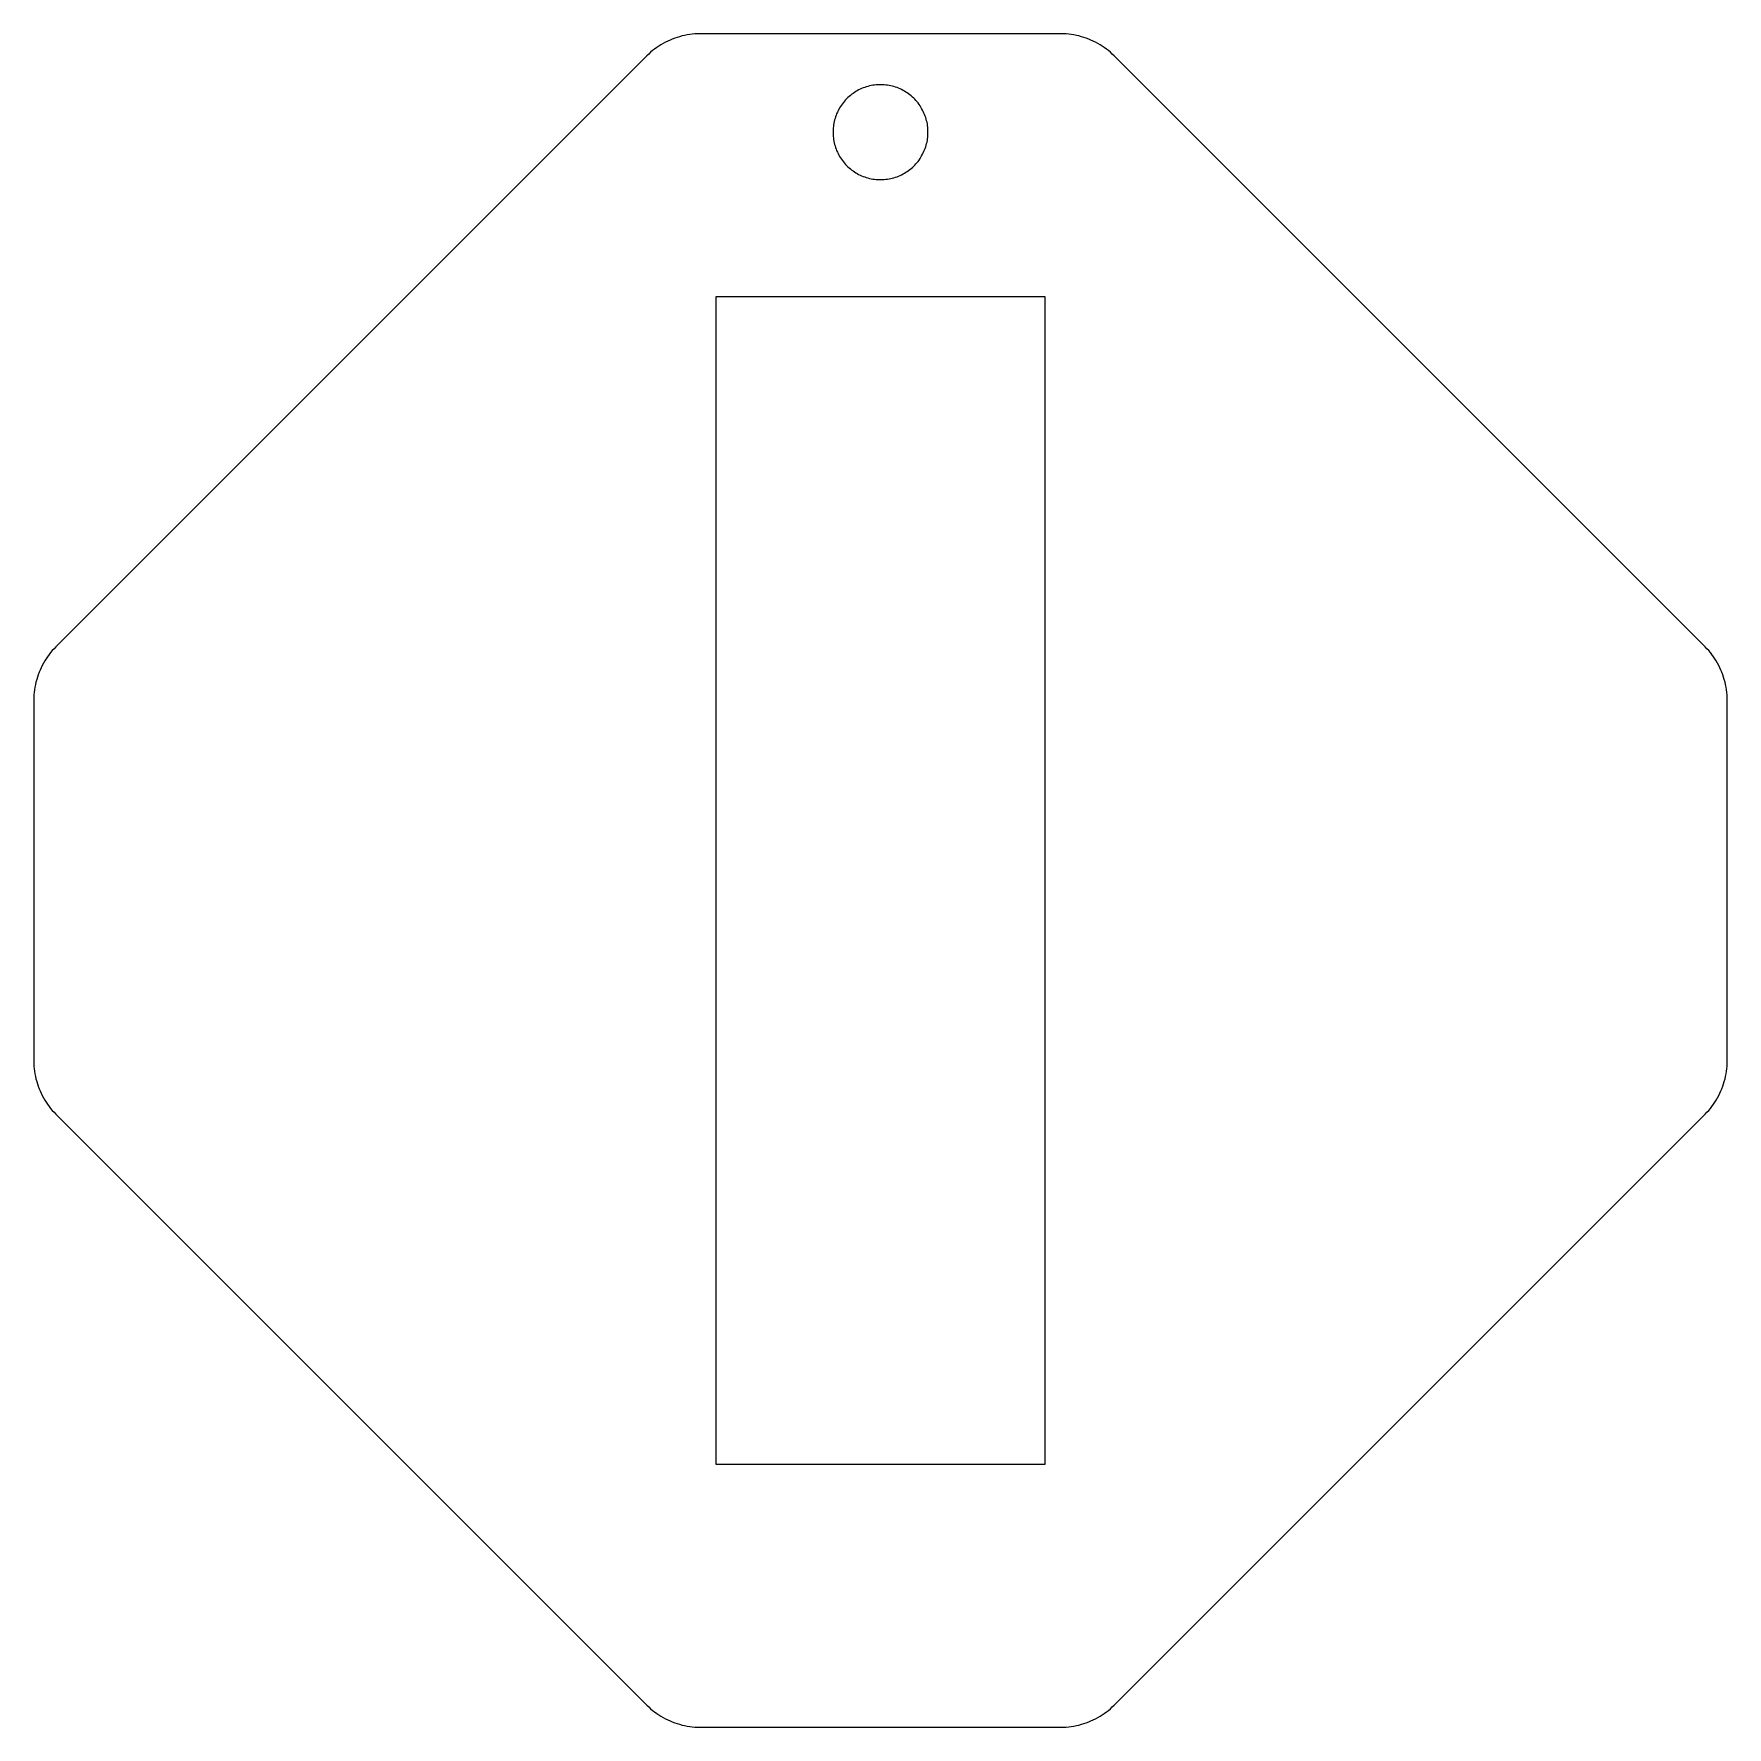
# Model space of a CAD drawing. Header units: millimetres. Extents: x -7 to 107, y -7 to 107.
import ezdxf

# ---------------------------------------------------------------- set-up
doc = ezdxf.new("R2010")
doc.units = ezdxf.units.MM
doc.header["$MEASUREMENT"] = 0
doc.layers.add('Default', color=178, linetype='Continuous', true_color=0x000000)

msp = doc.modelspace()

# ---------------------------------------------------------------- linework, layer by layer
at = {"layer": 'Default'}
for p, q in [((36.58, 106.38), (36.42, 106.33)), ((36.75, 106.43), (36.58, 106.38)), ((36.91, 106.46), (36.75, 106.43)), ((37.08, 106.5), (36.91, 106.46)), ((37.25, 106.52), (37.08, 106.5)), ((37.42, 106.54), (37.25, 106.52)), ((37.59, 106.56), (37.42, 106.54)), ((37.76, 106.57), (37.59, 106.56)), ((37.93, 106.57), (37.76, 106.57)), ((62.07, 106.57), (37.93, 106.57)), ((62.24, 106.57), (62.07, 106.57)), ((62.41, 106.56), (62.24, 106.57)), ((62.58, 106.54), (62.41, 106.56)), ((62.75, 106.52), (62.58, 106.54)), ((62.92, 106.5), (62.75, 106.52)), ((63.09, 106.46), (62.92, 106.5)), ((63.25, 106.43), (63.09, 106.46)), ((63.42, 106.38), (63.25, 106.43)), ((63.58, 106.33), (63.42, 106.38)), ((34.52, 105.22), (34.39, 105.1)), ((34.64, 105.34), (34.52, 105.22)), ((34.77, 105.45), (34.64, 105.34)), ((34.91, 105.55), (34.77, 105.45)), ((35.05, 105.65), (34.91, 105.55)), ((35.19, 105.75), (35.05, 105.65)), ((35.33, 105.84), (35.19, 105.75)), ((35.48, 105.93), (35.33, 105.84)), ((35.63, 106.01), (35.48, 105.93)), ((35.78, 106.08), (35.63, 106.01)), ((35.94, 106.15), (35.78, 106.08)), ((36.09, 106.22), (35.94, 106.15)), ((36.25, 106.28), (36.09, 106.22)), ((36.42, 106.33), (36.25, 106.28)), ((63.75, 106.28), (63.58, 106.33)), ((63.91, 106.22), (63.75, 106.28)), ((64.06, 106.15), (63.91, 106.22)), ((64.22, 106.08), (64.06, 106.15)), ((64.37, 106.01), (64.22, 106.08)), ((64.52, 105.93), (64.37, 106.01)), ((64.67, 105.84), (64.52, 105.93)), ((64.81, 105.75), (64.67, 105.84)), ((64.95, 105.65), (64.81, 105.75)), ((65.09, 105.55), (64.95, 105.65)), ((65.23, 105.45), (65.09, 105.55)), ((65.36, 105.34), (65.23, 105.45)), ((65.48, 105.22), (65.36, 105.34)), ((65.61, 105.1), (65.48, 105.22)), ((34.39, 105.1), (-5.1, 65.61)), ((105.1, 65.61), (65.61, 105.1)), ((48.84, 102.96), (48.74, 102.91)), ((48.95, 102.99), (48.84, 102.96)), ((49.05, 103.03), (48.95, 102.99)), ((49.16, 103.06), (49.05, 103.03)), ((49.26, 103.09), (49.16, 103.06)), ((49.37, 103.11), (49.26, 103.09)), ((49.48, 103.13), (49.37, 103.11)), ((49.59, 103.15), (49.48, 103.13)), ((49.7, 103.16), (49.59, 103.15)), ((49.81, 103.17), (49.7, 103.16)), ((49.92, 103.17), (49.81, 103.17)), ((50.03, 103.17), (49.92, 103.17)), ((50.14, 103.17), (50.03, 103.17)), ((50.25, 103.17), (50.14, 103.17)), ((50.36, 103.15), (50.25, 103.17)), ((50.47, 103.14), (50.36, 103.15)), ((50.58, 103.12), (50.47, 103.14)), ((50.68, 103.1), (50.58, 103.12)), ((50.79, 103.07), (50.68, 103.1)), ((50.9, 103.05), (50.79, 103.07)), ((51, 103.01), (50.9, 103.05)), ((51.11, 102.98), (51, 103.01)), ((51.21, 102.94), (51.11, 102.98)), ((47.46, 101.9), (47.39, 101.81)), ((47.53, 101.99), (47.46, 101.9)), ((47.6, 102.07), (47.53, 101.99)), ((47.67, 102.16), (47.6, 102.07)), ((47.75, 102.24), (47.67, 102.16)), ((47.82, 102.31), (47.75, 102.24)), ((47.91, 102.39), (47.82, 102.31)), ((47.99, 102.46), (47.91, 102.39)), ((48.08, 102.53), (47.99, 102.46)), ((48.17, 102.59), (48.08, 102.53)), ((48.26, 102.65), (48.17, 102.59)), ((48.35, 102.71), (48.26, 102.65)), ((48.44, 102.77), (48.35, 102.71)), ((48.54, 102.82), (48.44, 102.77)), ((48.64, 102.87), (48.54, 102.82)), ((48.74, 102.91), (48.64, 102.87)), ((51.31, 102.89), (51.21, 102.94)), ((51.41, 102.85), (51.31, 102.89)), ((51.51, 102.79), (51.41, 102.85)), ((51.6, 102.74), (51.51, 102.79)), ((51.7, 102.68), (51.6, 102.74)), ((51.79, 102.62), (51.7, 102.68)), ((51.88, 102.56), (51.79, 102.62)), ((51.97, 102.49), (51.88, 102.56)), ((52.05, 102.42), (51.97, 102.49)), ((52.14, 102.35), (52.05, 102.42)), ((52.22, 102.27), (52.14, 102.35)), ((52.29, 102.2), (52.22, 102.27)), ((52.37, 102.11), (52.29, 102.2)), ((52.44, 102.03), (52.37, 102.11)), ((52.51, 101.95), (52.44, 102.03)), ((52.58, 101.86), (52.51, 101.95)), ((52.64, 101.77), (52.58, 101.86)), ((46.91, 100.71), (46.88, 100.6)), ((46.93, 100.82), (46.91, 100.71)), ((46.96, 100.92), (46.93, 100.82)), ((47, 101.03), (46.96, 100.92)), ((47.03, 101.13), (47, 101.03)), ((47.07, 101.23), (47.03, 101.13)), ((47.12, 101.33), (47.07, 101.23)), ((47.17, 101.43), (47.12, 101.33)), ((47.22, 101.53), (47.17, 101.43)), ((47.27, 101.63), (47.22, 101.53)), ((47.33, 101.72), (47.27, 101.63)), ((47.39, 101.81), (47.33, 101.72)), ((52.7, 101.67), (52.64, 101.77)), ((52.75, 101.58), (52.7, 101.67)), ((52.81, 101.48), (52.75, 101.58)), ((52.86, 101.38), (52.81, 101.48)), ((52.9, 101.28), (52.86, 101.38)), ((52.95, 101.18), (52.9, 101.28)), ((52.99, 101.08), (52.95, 101.18)), ((53.02, 100.98), (52.99, 101.08)), ((53.05, 100.87), (53.02, 100.98)), ((53.08, 100.76), (53.05, 100.87)), ((53.11, 100.66), (53.08, 100.76)), ((46.84, 100.28), (46.83, 100.17)), ((46.83, 100.17), (46.83, 100.06)), ((46.83, 100.06), (46.83, 99.94)), ((46.83, 99.94), (46.83, 99.83)), ((46.83, 99.83), (46.84, 99.72)), ((46.85, 100.38), (46.84, 100.28)), ((46.84, 99.72), (46.85, 99.62)), ((46.86, 100.49), (46.85, 100.38)), ((46.85, 99.62), (46.86, 99.51)), ((46.88, 100.6), (46.86, 100.49)), ((53.13, 100.55), (53.11, 100.66)), ((53.14, 100.44), (53.13, 100.55)), ((53.16, 100.33), (53.14, 100.44)), ((53.14, 99.56), (53.16, 99.67)), ((53.17, 100.22), (53.16, 100.33)), ((53.16, 99.67), (53.17, 99.78)), ((53.17, 100.11), (53.17, 100.22)), ((53.17, 100), (53.17, 100.11)), ((53.17, 99.89), (53.17, 100)), ((53.17, 99.78), (53.17, 99.89)), ((46.86, 99.51), (46.88, 99.4)), ((46.88, 99.4), (46.91, 99.29)), ((46.91, 99.29), (46.93, 99.18)), ((46.93, 99.18), (46.96, 99.08)), ((46.96, 99.08), (47, 98.97)), ((47, 98.97), (47.03, 98.87)), ((47.03, 98.87), (47.07, 98.77)), ((47.07, 98.77), (47.12, 98.67)), ((47.12, 98.67), (47.17, 98.57)), ((47.17, 98.57), (47.22, 98.47)), ((47.22, 98.47), (47.27, 98.37)), ((52.75, 98.42), (52.81, 98.52)), ((52.81, 98.52), (52.86, 98.62)), ((52.86, 98.62), (52.9, 98.72)), ((52.9, 98.72), (52.95, 98.82)), ((52.95, 98.82), (52.99, 98.92)), ((52.99, 98.92), (53.02, 99.02)), ((53.02, 99.02), (53.05, 99.13)), ((53.05, 99.13), (53.08, 99.24)), ((53.08, 99.24), (53.11, 99.34)), ((53.11, 99.34), (53.13, 99.45)), ((53.13, 99.45), (53.14, 99.56)), ((47.27, 98.37), (47.33, 98.28)), ((47.33, 98.28), (47.39, 98.19)), ((47.39, 98.19), (47.46, 98.1)), ((47.46, 98.1), (47.53, 98.01)), ((47.53, 98.01), (47.6, 97.93)), ((47.6, 97.93), (47.67, 97.84)), ((47.67, 97.84), (47.75, 97.76)), ((47.75, 97.76), (47.82, 97.69)), ((47.82, 97.69), (47.91, 97.61)), ((47.91, 97.61), (47.99, 97.54)), ((47.99, 97.54), (48.08, 97.47)), ((48.08, 97.47), (48.17, 97.41)), ((48.17, 97.41), (48.26, 97.35)), ((48.26, 97.35), (48.35, 97.29)), ((51.6, 97.26), (51.7, 97.32)), ((51.7, 97.32), (51.79, 97.38)), ((51.79, 97.38), (51.88, 97.44)), ((51.88, 97.44), (51.97, 97.51)), ((51.97, 97.51), (52.05, 97.58)), ((52.05, 97.58), (52.14, 97.65)), ((52.14, 97.65), (52.22, 97.73)), ((52.22, 97.73), (52.29, 97.8)), ((52.29, 97.8), (52.37, 97.89)), ((52.37, 97.89), (52.44, 97.97)), ((52.44, 97.97), (52.51, 98.05)), ((52.51, 98.05), (52.58, 98.14)), ((52.58, 98.14), (52.64, 98.23)), ((52.64, 98.23), (52.7, 98.33)), ((52.7, 98.33), (52.75, 98.42)), ((48.35, 97.29), (48.44, 97.23)), ((48.44, 97.23), (48.54, 97.18)), ((48.54, 97.18), (48.64, 97.13)), ((48.64, 97.13), (48.74, 97.09)), ((48.74, 97.09), (48.84, 97.04)), ((48.84, 97.04), (48.95, 97.01)), ((48.95, 97.01), (49.05, 96.97)), ((49.05, 96.97), (49.16, 96.94)), ((49.16, 96.94), (49.26, 96.91)), ((49.26, 96.91), (49.37, 96.89)), ((49.37, 96.89), (49.48, 96.87)), ((49.48, 96.87), (49.59, 96.85)), ((49.59, 96.85), (49.7, 96.84)), ((49.7, 96.84), (49.81, 96.83)), ((49.81, 96.83), (49.92, 96.83)), ((49.92, 96.83), (50.03, 96.83)), ((50.03, 96.83), (50.14, 96.83)), ((50.14, 96.83), (50.25, 96.83)), ((50.25, 96.83), (50.36, 96.85)), ((50.36, 96.85), (50.47, 96.86)), ((50.47, 96.86), (50.58, 96.88)), ((50.58, 96.88), (50.68, 96.9)), ((50.68, 96.9), (50.79, 96.93)), ((50.79, 96.93), (50.9, 96.95)), ((50.9, 96.95), (51, 96.99)), ((51, 96.99), (51.11, 97.02)), ((51.11, 97.02), (51.21, 97.06)), ((51.21, 97.06), (51.31, 97.11)), ((51.31, 97.11), (51.41, 97.15)), ((51.41, 97.15), (51.51, 97.21)), ((51.51, 97.21), (51.6, 97.26)), ((61, 89), (39, 89)), ((39, 89), (39, 11)), ((61, 11), (61, 89)), ((-5.93, 64.52), (-6.01, 64.37)), ((-5.84, 64.67), (-5.93, 64.52)), ((-5.75, 64.81), (-5.84, 64.67)), ((-5.65, 64.95), (-5.75, 64.81)), ((-5.55, 65.09), (-5.65, 64.95)), ((-5.45, 65.23), (-5.55, 65.09)), ((-5.34, 65.36), (-5.45, 65.23)), ((-5.22, 65.48), (-5.34, 65.36)), ((-5.1, 65.61), (-5.22, 65.48)), ((105.22, 65.48), (105.1, 65.61)), ((105.34, 65.36), (105.22, 65.48)), ((105.45, 65.23), (105.34, 65.36)), ((105.55, 65.09), (105.45, 65.23)), ((105.65, 64.95), (105.55, 65.09)), ((105.75, 64.81), (105.65, 64.95)), ((105.84, 64.67), (105.75, 64.81)), ((105.93, 64.52), (105.84, 64.67)), ((106.01, 64.37), (105.93, 64.52)), ((-6.38, 63.42), (-6.43, 63.25)), ((-6.33, 63.58), (-6.38, 63.42)), ((-6.28, 63.75), (-6.33, 63.58)), ((-6.22, 63.91), (-6.28, 63.75)), ((-6.15, 64.06), (-6.22, 63.91)), ((-6.08, 64.22), (-6.15, 64.06)), ((-6.01, 64.37), (-6.08, 64.22)), ((106.08, 64.22), (106.01, 64.37)), ((106.15, 64.06), (106.08, 64.22)), ((106.22, 63.91), (106.15, 64.06)), ((106.28, 63.75), (106.22, 63.91)), ((106.33, 63.58), (106.28, 63.75)), ((106.38, 63.42), (106.33, 63.58)), ((106.43, 63.25), (106.38, 63.42)), ((-6.56, 62.41), (-6.57, 62.24)), ((-6.57, 62.24), (-6.57, 62.07)), ((-6.54, 62.58), (-6.56, 62.41)), ((-6.52, 62.75), (-6.54, 62.58)), ((-6.5, 62.92), (-6.52, 62.75)), ((-6.46, 63.09), (-6.5, 62.92)), ((-6.43, 63.25), (-6.46, 63.09)), ((106.46, 63.09), (106.43, 63.25)), ((106.5, 62.92), (106.46, 63.09)), ((106.52, 62.75), (106.5, 62.92)), ((106.54, 62.58), (106.52, 62.75)), ((106.56, 62.41), (106.54, 62.58)), ((106.57, 62.24), (106.56, 62.41)), ((106.57, 62.07), (106.57, 62.24)), ((-6.57, 62.07), (-6.57, 37.93)), ((106.57, 37.93), (106.57, 62.07)), ((-6.57, 37.93), (-6.57, 37.76)), ((-6.57, 37.76), (-6.56, 37.59)), ((-6.56, 37.59), (-6.54, 37.42)), ((-6.54, 37.42), (-6.52, 37.25)), ((106.52, 37.25), (106.54, 37.42)), ((106.54, 37.42), (106.56, 37.59)), ((106.56, 37.59), (106.57, 37.76)), ((106.57, 37.76), (106.57, 37.93)), ((-6.52, 37.25), (-6.5, 37.08)), ((-6.5, 37.08), (-6.46, 36.91)), ((-6.46, 36.91), (-6.43, 36.75)), ((-6.43, 36.75), (-6.38, 36.58)), ((-6.38, 36.58), (-6.33, 36.42)), ((-6.33, 36.42), (-6.28, 36.25)), ((-6.28, 36.25), (-6.22, 36.09)), ((106.22, 36.09), (106.28, 36.25)), ((106.28, 36.25), (106.33, 36.42)), ((106.33, 36.42), (106.38, 36.58)), ((106.38, 36.58), (106.43, 36.75)), ((106.43, 36.75), (106.46, 36.91)), ((106.46, 36.91), (106.5, 37.08)), ((106.5, 37.08), (106.52, 37.25)), ((-6.22, 36.09), (-6.15, 35.94)), ((-6.15, 35.94), (-6.08, 35.78)), ((-6.08, 35.78), (-6.01, 35.63)), ((-6.01, 35.63), (-5.93, 35.48)), ((-5.93, 35.48), (-5.84, 35.33)), ((-5.84, 35.33), (-5.75, 35.19)), ((-5.75, 35.19), (-5.65, 35.05)), ((105.65, 35.05), (105.75, 35.19)), ((105.75, 35.19), (105.84, 35.33)), ((105.84, 35.33), (105.93, 35.48)), ((105.93, 35.48), (106.01, 35.63)), ((106.01, 35.63), (106.08, 35.78)), ((106.08, 35.78), (106.15, 35.94)), ((106.15, 35.94), (106.22, 36.09)), ((-5.65, 35.05), (-5.55, 34.91)), ((-5.55, 34.91), (-5.45, 34.77)), ((-5.45, 34.77), (-5.34, 34.64)), ((-5.34, 34.64), (-5.22, 34.52)), ((-5.22, 34.52), (-5.1, 34.39)), ((-5.1, 34.39), (34.39, -5.1)), ((65.61, -5.1), (105.1, 34.39)), ((105.1, 34.39), (105.22, 34.52)), ((105.22, 34.52), (105.34, 34.64)), ((105.34, 34.64), (105.45, 34.77)), ((105.45, 34.77), (105.55, 34.91)), ((105.55, 34.91), (105.65, 35.05)), ((39, 11), (61, 11)), ((34.39, -5.1), (34.52, -5.22)), ((34.52, -5.22), (34.64, -5.34)), ((34.64, -5.34), (34.77, -5.45)), ((34.77, -5.45), (34.91, -5.55)), ((34.91, -5.55), (35.05, -5.65)), ((35.05, -5.65), (35.19, -5.75)), ((64.81, -5.75), (64.95, -5.65)), ((64.95, -5.65), (65.09, -5.55)), ((65.09, -5.55), (65.23, -5.45)), ((65.23, -5.45), (65.36, -5.34)), ((65.36, -5.34), (65.48, -5.22)), ((65.48, -5.22), (65.61, -5.1)), ((35.19, -5.75), (35.33, -5.84)), ((35.33, -5.84), (35.48, -5.93)), ((35.48, -5.93), (35.63, -6.01)), ((35.63, -6.01), (35.78, -6.08)), ((35.78, -6.08), (35.94, -6.15)), ((35.94, -6.15), (36.09, -6.22)), ((36.09, -6.22), (36.25, -6.28)), ((36.25, -6.28), (36.42, -6.33)), ((36.42, -6.33), (36.58, -6.38)), ((36.58, -6.38), (36.75, -6.43)), ((36.75, -6.43), (36.91, -6.46)), ((36.91, -6.46), (37.08, -6.5)), ((37.08, -6.5), (37.25, -6.52)), ((37.25, -6.52), (37.42, -6.54)), ((37.42, -6.54), (37.59, -6.56)), ((37.59, -6.56), (37.76, -6.57)), ((37.76, -6.57), (37.93, -6.57)), ((37.93, -6.57), (62.07, -6.57)), ((62.07, -6.57), (62.24, -6.57)), ((62.24, -6.57), (62.41, -6.56)), ((62.41, -6.56), (62.58, -6.54)), ((62.58, -6.54), (62.75, -6.52)), ((62.75, -6.52), (62.92, -6.5)), ((62.92, -6.5), (63.09, -6.46)), ((63.09, -6.46), (63.25, -6.43)), ((63.25, -6.43), (63.42, -6.38)), ((63.42, -6.38), (63.58, -6.33)), ((63.58, -6.33), (63.75, -6.28)), ((63.75, -6.28), (63.91, -6.22)), ((63.91, -6.22), (64.06, -6.15)), ((64.06, -6.15), (64.22, -6.08)), ((64.22, -6.08), (64.37, -6.01)), ((64.37, -6.01), (64.52, -5.93)), ((64.52, -5.93), (64.67, -5.84)), ((64.67, -5.84), (64.81, -5.75))]:
    msp.add_line(p, q, dxfattribs=at)

doc.saveas('drawing.dxf')
